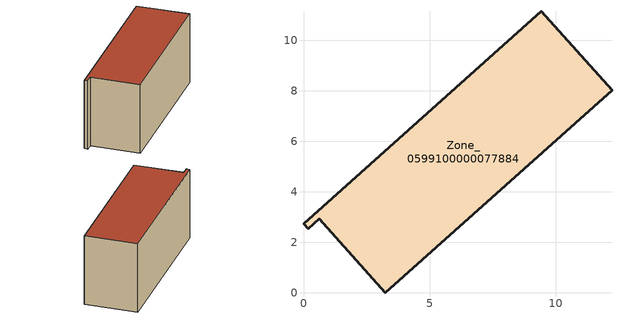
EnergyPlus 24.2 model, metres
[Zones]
Zone_0599100000077884
 floor ground (C_G): 0.63,2.93 0.18,2.53 0,2.74 9.43,11.16 12.23,8.03 3.25,0 z3.46
 wall outside (C_F): 9.43,11.16 0,2.74 0.18,2.53 0.63,2.93 3.25,0 12.23,8.03 9.43,11.16 z3.46:9.24
 roof outside (C_R): 3.25,0 12.23,8.03 9.43,11.16 0,2.74 0.18,2.53 0.63,2.93 z9.24
[BUILDING]
Pand.0599100000077884: North Axis=0; Terrain=City; Loads Convergence Tolerance Value=0.04; Temperature Convergence Tolerance Value=0.4; Solar Distribution=FullExterior; Maximum Number of Warmup Days=25; Minimum Number of Warmup Days=1
[Site:Location]
Rotterdam.The.Hague.AP_ZH_NLD Design_Conditions: Latitude=51.96; Longitude=4.45; Time Zone=1; Elevation=-4.5
[SITE:GROUNDTEMPERATURE:BUILDINGSURFACE]
18, 18, 18, 18, 18, 18, 18, 18, 18, 18, 18, 18
[MATERIAL] Thermal Absorptance=0.9; Solar Absorptance=0.7; Visible Absorptance=0.7
Name | Roughness | Thickness | Conductivity | Density | Specific Heat
G.TI.1992-2005 | MediumSmooth | 0.15 | 0.06 | 540 | 1210
F.TI.1992-2005 | Rough | 0.3 | 0.12 | 1920 | 840
R.TI.1992-2005 | MediumRough | 0.2 | 0.08 | 1500 | 1000
[CONSTRUCTION]
C_G: G.TI.1992-2005
C_F: F.TI.1992-2005
C_R: R.TI.1992-2005
[ZONE]
Zone_0599100000077884: Type=1; Multiplier=1; Ceiling Height=Autocalculate; Volume=Autocalculate; Floor Area=autocalculate; Part of Total Floor Area=Yes
[ZONEINFILTRATION:DESIGNFLOWRATE]
Infil_Zone_0599100000077884: Zone or ZoneList or Space or SpaceList=Zone_0599100000077884; Schedule=AlwaysOn; Design Flow Rate Calculation Method=Flow/Area; Flow Rate per Floor Area=0.0015; Constant Term Coefficient=1; Temperature Term Coefficient=0; Velocity Term Coefficient=0; Velocity Squared Term Coefficient=0
[HVACTEMPLATE:ZONE:IDEALLOADSAIRSYSTEM]
Zone_0599100000077884: Maximum Heating Supply Air Temperature=50; Minimum Cooling Supply Air Temperature=13; Maximum Heating Supply Air Humidity Ratio=0.0156; Minimum Cooling Supply Air Humidity Ratio=0.0077; Heating Limit=NoLimit; Cooling Limit=NoLimit; Dehumidification Control Type=ConstantSensibleHeatRatio; Cooling Sensible Heat Ratio=0.7; Dehumidification Setpoint=60; Humidification Control Type=None; Humidification Setpoint=30; Outdoor Air Method=None; Outdoor Air Flow Rate per Person=0.00944; Outdoor Air Flow Rate per Zone Floor Area=0; Outdoor Air Flow Rate per Zone=0; Demand Controlled Ventilation Type=None; Outdoor Air Economizer Type=NoEconomizer; Heat Recovery Type=None; Sensible Heat Recovery Effectiveness=0.7; Latent Heat Recovery Effectiveness=0.65
[ZONECONTROL:THERMOSTAT]
ThermostatControl_Zone_0599100000077884: Zone or ZoneList=Zone_0599100000077884; Control Type Schedule=DualSetpointControlType; Control 1=Thermostat_Zone_0599100000077884; Temperature Difference Between Cutout And Setpoint=0
[THERMOSTATSETPOINT:DUALSETPOINT]
Thermostat_Zone_0599100000077884: Heating Setpoint Temperature Schedule=HeatingSetpoint_Zone_0599100000077884; Cooling Setpoint Temperature Schedule=CoolingSetpoint_Zone_0599100000077884
[SCHEDULE:COMPACT]
HeatingSetpoint_Zone_0599100000077884: Through: 12/31, For: AllDays, Until: 24:00, 21
CoolingSetpoint_Zone_0599100000077884: Through: 12/31, For: AllDays, Until: 24:00, 24
DualSetpointControlType: Through: 12/31, For: AllDays, Until: 24:00, 4
AlwaysOn: Through: 12/31, For: AllDays, Until: 24:00, 1
